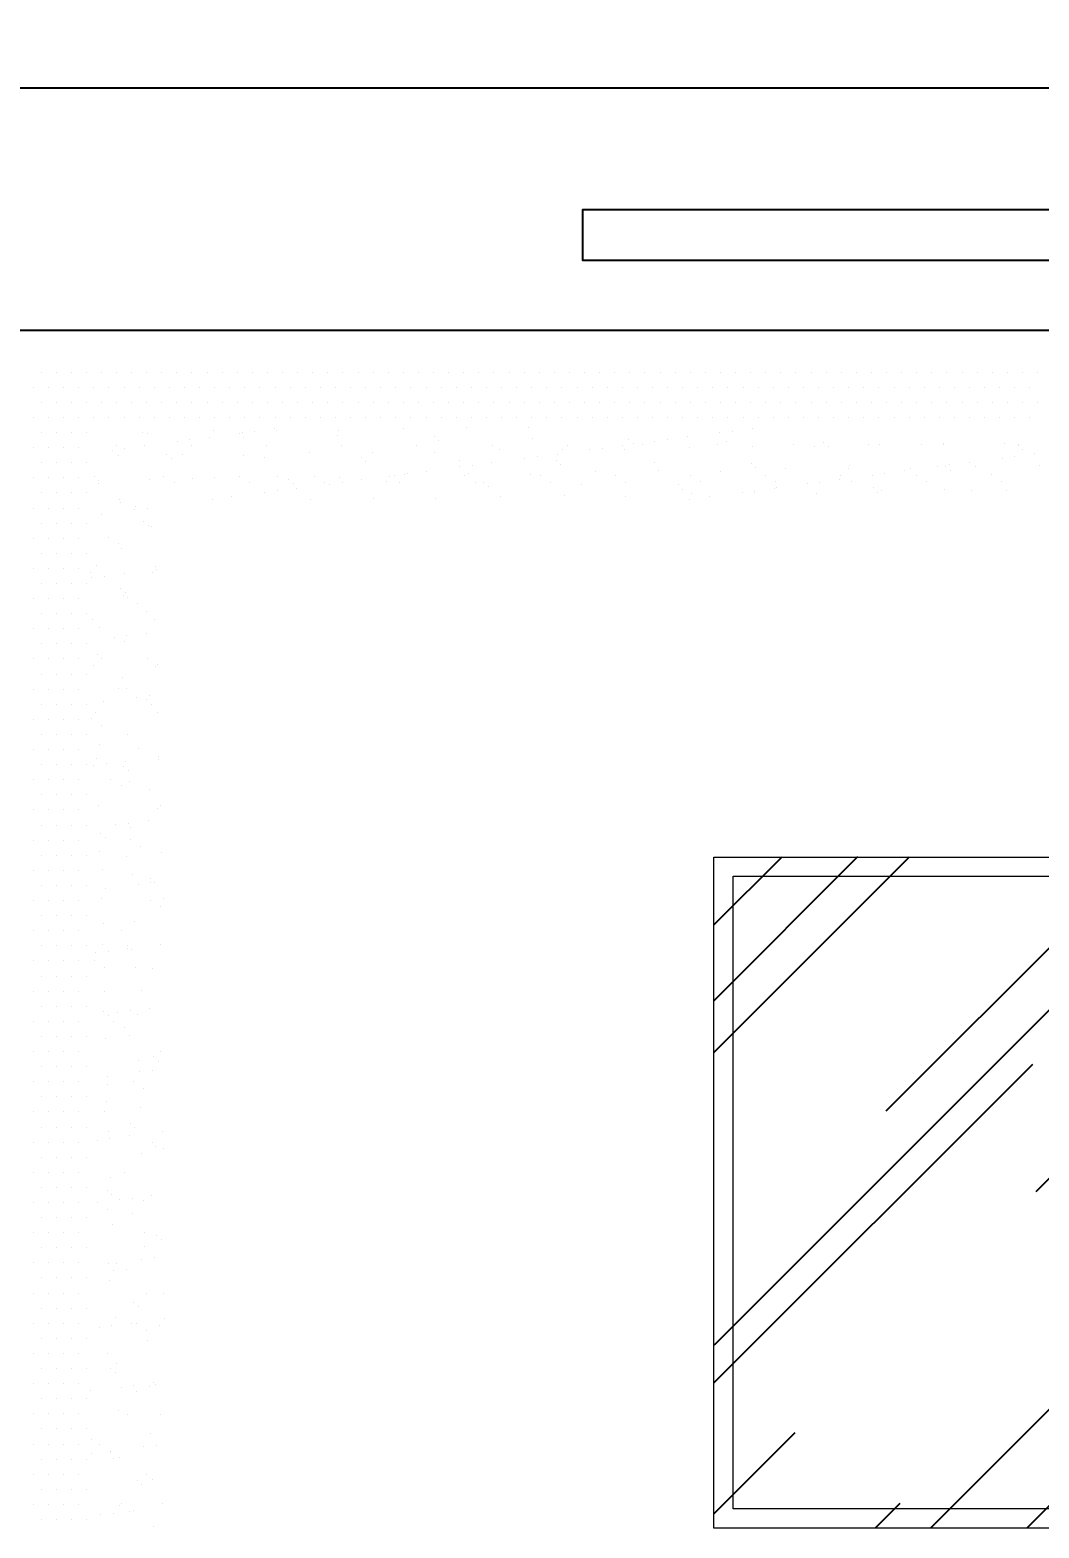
# Model space of a CAD drawing. Header units: millimetres. Extents: x 3955 to 10567, y -112 to 1797.
# Drawn here: x 5275.766 to 5276.619, y 917.943 to 919.209 of the extents above; entities that cross this region are included whole.
import ezdxf

# ---------------------------------------------------------------- set-up
doc = ezdxf.new("R2010")
doc.units = ezdxf.units.MM
doc.header["$LTSCALE"] = 20
for name, color, linetype in [('AR-MOB', 252, 'Continuous'), ('COTA', 7, 'Continuous'), ('COTAS', 7, 'Continuous'), ('PAREDE', 5, 'Continuous')]:
    doc.layers.add(name, color=color, linetype=linetype)
doc.layers.add('E-Lay-9', color=9, linetype='Continuous', lineweight=9)
doc.styles.add('F2', font='ARIALN.TTF')
doc.dimstyles.new('ARQUITETURA', dxfattribs={"dimtxt": 0.11, "dimasz": 0.05, "dimexe": 0.1, "dimexo": 0, "dimgap": 0.1, "dimtad": 1, "dimzin": 5, "dimdsep": 46, "dimtxsty": 'F2', "dimblk": 'COTA', "dimcen": 0, "dimse1": 1, "dimse2": 1, "dimadec": 0, "dimazin": 0, "dimtfac": 2, "dimtix": 1, "dimtmove": 2, "dimatfit": 3, "dimldrblk": 'COTA', "dimfxl": 1, "dimtolj": 1, "dimtzin": 5, "dimarcsym": 0})

# ---------------------------------------------------------------- blocks, each defined once
blk = doc.blocks.new('COTA')
at = {"layer": 'COTA'}
for p, q in [((0, 1), (0, -1)), ((-1, 0), (1, 0))]:
    blk.add_line(p, q, dxfattribs=at)
at = {"layer": 'COTA', "const_width": 0.5}
blk.add_lwpolyline([(-0.25, 0, 1), (0.25, 0, 1)], format="xyb", close=True, dxfattribs=at)
blk = doc.blocks.new('*D514')
at = {"color": 0, "lineweight": -2}
blk.add_line((5272.7658, 919.6414), (5278.7658, 919.6414), dxfattribs=at)
at = {"color": 0, "lineweight": -2, "xscale": 0.05, "yscale": 0.05, "zscale": 0.05, "rotation": 180}
blk.add_blockref('COTA', (5272.7158, 919.6414), dxfattribs=at)
at = {"color": 0, "lineweight": -2, "xscale": 0.05, "yscale": 0.05, "zscale": 0.05}
blk.add_blockref('COTA', (5278.8158, 919.6414), dxfattribs=at)
at = {"color": 0, "insert": (5275.7658, 919.8027), "char_height": 0.12, "attachment_point": 5, "style": 'F2'}
blk.add_mtext('\\A1;6.10', dxfattribs=at)
blk = doc.blocks.new('*X208')
at = {"color": 0}
for p, q in [((10.809375, 42.54375), (10.809375, 42.54375)), ((10.828125, 42.54375), (10.828125, 42.54375)), ((10.846875, 42.54375), (10.846875, 42.54375)), ((10.865625, 42.54375), (10.865625, 42.54375)), ((10.884375, 42.54375), (10.884375, 42.54375)), ((10.903125, 42.54375), (10.903125, 42.54375)), ((10.921875, 42.54375), (10.921875, 42.54375)), ((10.940625, 42.54375), (10.940625, 42.54375)), ((10.959375, 42.54375), (10.959375, 42.54375)), ((10.978125, 42.54375), (10.978125, 42.54375)), ((10.996875, 42.54375), (10.996875, 42.54375)), ((11.015625, 42.54375), (11.015625, 42.54375)), ((11.034375, 42.54375), (11.034375, 42.54375)), ((11.053125, 42.54375), (11.053125, 42.54375)), ((11.071875, 42.54375), (11.071875, 42.54375)), ((11.090625, 42.54375), (11.090625, 42.54375)), ((11.109375, 42.54375), (11.109375, 42.54375)), ((11.128125, 42.54375), (11.128125, 42.54375)), ((11.146875, 42.54375), (11.146875, 42.54375)), ((11.165625, 42.54375), (11.165625, 42.54375)), ((11.184375, 42.54375), (11.184375, 42.54375)), ((11.203125, 42.54375), (11.203125, 42.54375)), ((11.221875, 42.54375), (11.221875, 42.54375)), ((11.240625, 42.54375), (11.240625, 42.54375)), ((11.259375, 42.54375), (11.259375, 42.54375)), ((11.278125, 42.54375), (11.278125, 42.54375)), ((11.296875, 42.54375), (11.296875, 42.54375)), ((11.315625, 42.54375), (11.315625, 42.54375)), ((11.334375, 42.54375), (11.334375, 42.54375)), ((11.353125, 42.54375), (11.353125, 42.54375)), ((11.371875, 42.54375), (11.371875, 42.54375)), ((11.390625, 42.54375), (11.390625, 42.54375)), ((11.409375, 42.54375), (11.409375, 42.54375)), ((11.428125, 42.54375), (11.428125, 42.54375)), ((11.446875, 42.54375), (11.446875, 42.54375)), ((11.465625, 42.54375), (11.465625, 42.54375)), ((11.484375, 42.54375), (11.484375, 42.54375)), ((11.503125, 42.54375), (11.503125, 42.54375)), ((11.521875, 42.54375), (11.521875, 42.54375)), ((11.540625, 42.54375), (11.540625, 42.54375)), ((11.559375, 42.54375), (11.559375, 42.54375)), ((11.578125, 42.54375), (11.578125, 42.54375)), ((11.596875, 42.54375), (11.596875, 42.54375)), ((11.615625, 42.54375), (11.615625, 42.54375)), ((11.634375, 42.54375), (11.634375, 42.54375)), ((11.653125, 42.54375), (11.653125, 42.54375)), ((11.671875, 42.54375), (11.671875, 42.54375)), ((11.690625, 42.54375), (11.690625, 42.54375)), ((11.709375, 42.54375), (11.709375, 42.54375)), ((11.728125, 42.54375), (11.728125, 42.54375)), ((11.746875, 42.54375), (11.746875, 42.54375)), ((11.765625, 42.54375), (11.765625, 42.54375)), ((11.784375, 42.54375), (11.784375, 42.54375)), ((11.803125, 42.54375), (11.803125, 42.54375)), ((11.821875, 42.54375), (11.821875, 42.54375)), ((11.840625, 42.54375), (11.840625, 42.54375)), ((11.859375, 42.54375), (11.859375, 42.54375)), ((11.878125, 42.54375), (11.878125, 42.54375)), ((11.896875, 42.54375), (11.896875, 42.54375)), ((11.915625, 42.54375), (11.915625, 42.54375)), ((11.934375, 42.54375), (11.934375, 42.54375)), ((11.953125, 42.54375), (11.953125, 42.54375)), ((11.971875, 42.54375), (11.971875, 42.54375)), ((11.990625, 42.54375), (11.990625, 42.54375)), ((12.009375, 42.54375), (12.009375, 42.54375)), ((12.028125, 42.54375), (12.028125, 42.54375)), ((12.046875, 42.54375), (12.046875, 42.54375)), ((10.8, 42.525), (10.8, 42.525)), ((10.81875, 42.525), (10.81875, 42.525)), ((10.8375, 42.525), (10.8375, 42.525)), ((10.85625, 42.525), (10.85625, 42.525)), ((10.875, 42.525), (10.875, 42.525)), ((10.89375, 42.525), (10.89375, 42.525)), ((10.9125, 42.525), (10.9125, 42.525)), ((10.93125, 42.525), (10.93125, 42.525)), ((10.95, 42.525), (10.95, 42.525)), ((10.96875, 42.525), (10.96875, 42.525)), ((10.9875, 42.525), (10.9875, 42.525)), ((11.00625, 42.525), (11.00625, 42.525)), ((11.025, 42.525), (11.025, 42.525)), ((11.04375, 42.525), (11.04375, 42.525)), ((11.0625, 42.525), (11.0625, 42.525)), ((11.08125, 42.525), (11.08125, 42.525)), ((11.1, 42.525), (11.1, 42.525)), ((11.11875, 42.525), (11.11875, 42.525)), ((11.1375, 42.525), (11.1375, 42.525)), ((11.15625, 42.525), (11.15625, 42.525)), ((11.175, 42.525), (11.175, 42.525)), ((11.19375, 42.525), (11.19375, 42.525)), ((11.2125, 42.525), (11.2125, 42.525)), ((11.23125, 42.525), (11.23125, 42.525)), ((11.25, 42.525), (11.25, 42.525)), ((11.26875, 42.525), (11.26875, 42.525)), ((11.2875, 42.525), (11.2875, 42.525)), ((11.30625, 42.525), (11.30625, 42.525)), ((11.325, 42.525), (11.325, 42.525)), ((11.34375, 42.525), (11.34375, 42.525)), ((11.3625, 42.525), (11.3625, 42.525)), ((11.38125, 42.525), (11.38125, 42.525)), ((11.4, 42.525), (11.4, 42.525)), ((11.41875, 42.525), (11.41875, 42.525)), ((11.4375, 42.525), (11.4375, 42.525)), ((11.45625, 42.525), (11.45625, 42.525)), ((11.475, 42.525), (11.475, 42.525)), ((11.49375, 42.525), (11.49375, 42.525)), ((11.5125, 42.525), (11.5125, 42.525)), ((11.53125, 42.525), (11.53125, 42.525)), ((11.55, 42.525), (11.55, 42.525)), ((11.56875, 42.525), (11.56875, 42.525)), ((11.5875, 42.525), (11.5875, 42.525)), ((11.60625, 42.525), (11.60625, 42.525)), ((11.625, 42.525), (11.625, 42.525)), ((11.64375, 42.525), (11.64375, 42.525)), ((11.6625, 42.525), (11.6625, 42.525)), ((11.68125, 42.525), (11.68125, 42.525)), ((11.7, 42.525), (11.7, 42.525)), ((11.71875, 42.525), (11.71875, 42.525)), ((11.7375, 42.525), (11.7375, 42.525)), ((11.75625, 42.525), (11.75625, 42.525)), ((11.775, 42.525), (11.775, 42.525)), ((11.79375, 42.525), (11.79375, 42.525)), ((11.8125, 42.525), (11.8125, 42.525)), ((11.83125, 42.525), (11.83125, 42.525)), ((11.85, 42.525), (11.85, 42.525)), ((11.86875, 42.525), (11.86875, 42.525)), ((11.8875, 42.525), (11.8875, 42.525)), ((11.90625, 42.525), (11.90625, 42.525)), ((11.925, 42.525), (11.925, 42.525)), ((11.94375, 42.525), (11.94375, 42.525)), ((11.9625, 42.525), (11.9625, 42.525)), ((11.98125, 42.525), (11.98125, 42.525)), ((12, 42.525), (12, 42.525)), ((12.01875, 42.525), (12.01875, 42.525)), ((12.0375, 42.525), (12.0375, 42.525)), ((10.809375, 42.50625), (10.809375, 42.50625)), ((10.828125, 42.50625), (10.828125, 42.50625)), ((10.846875, 42.50625), (10.846875, 42.50625)), ((10.865625, 42.50625), (10.865625, 42.50625)), ((10.884375, 42.50625), (10.884375, 42.50625)), ((10.903125, 42.50625), (10.903125, 42.50625)), ((10.921875, 42.50625), (10.921875, 42.50625)), ((10.940625, 42.50625), (10.940625, 42.50625)), ((10.959375, 42.50625), (10.959375, 42.50625)), ((10.978125, 42.50625), (10.978125, 42.50625)), ((10.996875, 42.50625), (10.996875, 42.50625)), ((11.015625, 42.50625), (11.015625, 42.50625)), ((11.034375, 42.50625), (11.034375, 42.50625)), ((11.053125, 42.50625), (11.053125, 42.50625)), ((11.071875, 42.50625), (11.071875, 42.50625)), ((11.090625, 42.50625), (11.090625, 42.50625)), ((11.109375, 42.50625), (11.109375, 42.50625)), ((11.128125, 42.50625), (11.128125, 42.50625)), ((11.146875, 42.50625), (11.146875, 42.50625)), ((11.165625, 42.50625), (11.165625, 42.50625)), ((11.184375, 42.50625), (11.184375, 42.50625)), ((11.203125, 42.50625), (11.203125, 42.50625)), ((11.221875, 42.50625), (11.221875, 42.50625)), ((11.240625, 42.50625), (11.240625, 42.50625)), ((11.259375, 42.50625), (11.259375, 42.50625)), ((11.278125, 42.50625), (11.278125, 42.50625)), ((11.296875, 42.50625), (11.296875, 42.50625)), ((11.315625, 42.50625), (11.315625, 42.50625)), ((11.334375, 42.50625), (11.334375, 42.50625)), ((11.353125, 42.50625), (11.353125, 42.50625)), ((11.371875, 42.50625), (11.371875, 42.50625)), ((11.390625, 42.50625), (11.390625, 42.50625)), ((11.409375, 42.50625), (11.409375, 42.50625)), ((11.428125, 42.50625), (11.428125, 42.50625)), ((11.446875, 42.50625), (11.446875, 42.50625)), ((11.465625, 42.50625), (11.465625, 42.50625)), ((11.484375, 42.50625), (11.484375, 42.50625)), ((11.503125, 42.50625), (11.503125, 42.50625)), ((11.521875, 42.50625), (11.521875, 42.50625)), ((11.540625, 42.50625), (11.540625, 42.50625)), ((11.559375, 42.50625), (11.559375, 42.50625)), ((11.578125, 42.50625), (11.578125, 42.50625)), ((11.596875, 42.50625), (11.596875, 42.50625)), ((11.615625, 42.50625), (11.615625, 42.50625)), ((11.634375, 42.50625), (11.634375, 42.50625)), ((11.653125, 42.50625), (11.653125, 42.50625)), ((11.671875, 42.50625), (11.671875, 42.50625)), ((11.690625, 42.50625), (11.690625, 42.50625)), ((11.709375, 42.50625), (11.709375, 42.50625)), ((11.728125, 42.50625), (11.728125, 42.50625)), ((11.746875, 42.50625), (11.746875, 42.50625)), ((11.765625, 42.50625), (11.765625, 42.50625)), ((11.784375, 42.50625), (11.784375, 42.50625)), ((11.803125, 42.50625), (11.803125, 42.50625)), ((11.821875, 42.50625), (11.821875, 42.50625)), ((11.840625, 42.50625), (11.840625, 42.50625)), ((11.859375, 42.50625), (11.859375, 42.50625)), ((11.878125, 42.50625), (11.878125, 42.50625)), ((11.896875, 42.50625), (11.896875, 42.50625)), ((11.915625, 42.50625), (11.915625, 42.50625)), ((11.934375, 42.50625), (11.934375, 42.50625)), ((11.953125, 42.50625), (11.953125, 42.50625)), ((11.971875, 42.50625), (11.971875, 42.50625)), ((11.990625, 42.50625), (11.990625, 42.50625)), ((12.009375, 42.50625), (12.009375, 42.50625)), ((12.028125, 42.50625), (12.028125, 42.50625)), ((12.046875, 42.50625), (12.046875, 42.50625)), ((10.8, 42.4875), (10.8, 42.4875)), ((10.81875, 42.4875), (10.81875, 42.4875)), ((10.8375, 42.4875), (10.8375, 42.4875)), ((10.85625, 42.4875), (10.85625, 42.4875)), ((10.875, 42.4875), (10.875, 42.4875)), ((10.89375, 42.4875), (10.89375, 42.4875)), ((10.9125, 42.4875), (10.9125, 42.4875)), ((10.93125, 42.4875), (10.93125, 42.4875)), ((10.95, 42.4875), (10.95, 42.4875)), ((10.96875, 42.4875), (10.96875, 42.4875)), ((10.9875, 42.4875), (10.9875, 42.4875)), ((11.00625, 42.4875), (11.00625, 42.4875)), ((11.025, 42.4875), (11.025, 42.4875)), ((11.04375, 42.4875), (11.04375, 42.4875)), ((11.0625, 42.4875), (11.0625, 42.4875)), ((11.08125, 42.4875), (11.08125, 42.4875)), ((11.1, 42.4875), (11.1, 42.4875)), ((11.11875, 42.4875), (11.11875, 42.4875)), ((11.1375, 42.4875), (11.1375, 42.4875)), ((11.15625, 42.4875), (11.15625, 42.4875)), ((11.175, 42.4875), (11.175, 42.4875)), ((11.19375, 42.4875), (11.19375, 42.4875)), ((11.2125, 42.4875), (11.2125, 42.4875)), ((11.23125, 42.4875), (11.23125, 42.4875)), ((11.25, 42.4875), (11.25, 42.4875)), ((11.26875, 42.4875), (11.26875, 42.4875)), ((11.2875, 42.4875), (11.2875, 42.4875)), ((11.30625, 42.4875), (11.30625, 42.4875)), ((11.325, 42.4875), (11.325, 42.4875)), ((11.34375, 42.4875), (11.34375, 42.4875)), ((11.3625, 42.4875), (11.3625, 42.4875)), ((11.38125, 42.4875), (11.38125, 42.4875)), ((11.4, 42.4875), (11.4, 42.4875)), ((11.41875, 42.4875), (11.41875, 42.4875)), ((11.4375, 42.4875), (11.4375, 42.4875)), ((11.45625, 42.4875), (11.45625, 42.4875)), ((11.475, 42.4875), (11.475, 42.4875)), ((11.49375, 42.4875), (11.49375, 42.4875)), ((11.5125, 42.4875), (11.5125, 42.4875)), ((11.53125, 42.4875), (11.53125, 42.4875)), ((11.55, 42.4875), (11.55, 42.4875)), ((11.56875, 42.4875), (11.56875, 42.4875)), ((11.5875, 42.4875), (11.5875, 42.4875)), ((11.60625, 42.4875), (11.60625, 42.4875)), ((11.625, 42.4875), (11.625, 42.4875)), ((11.64375, 42.4875), (11.64375, 42.4875)), ((11.6625, 42.4875), (11.6625, 42.4875)), ((11.68125, 42.4875), (11.68125, 42.4875)), ((11.7, 42.4875), (11.7, 42.4875)), ((11.71875, 42.4875), (11.71875, 42.4875)), ((11.7375, 42.4875), (11.7375, 42.4875)), ((11.75625, 42.4875), (11.75625, 42.4875)), ((11.775, 42.4875), (11.775, 42.4875)), ((11.79375, 42.4875), (11.79375, 42.4875)), ((11.8125, 42.4875), (11.8125, 42.4875)), ((11.83125, 42.4875), (11.83125, 42.4875)), ((11.85, 42.4875), (11.85, 42.4875)), ((11.86875, 42.4875), (11.86875, 42.4875)), ((11.8875, 42.4875), (11.8875, 42.4875)), ((11.90625, 42.4875), (11.90625, 42.4875)), ((11.925, 42.4875), (11.925, 42.4875)), ((11.94375, 42.4875), (11.94375, 42.4875)), ((11.9625, 42.4875), (11.9625, 42.4875)), ((11.98125, 42.4875), (11.98125, 42.4875)), ((12, 42.4875), (12, 42.4875)), ((12.01875, 42.4875), (12.01875, 42.4875)), ((12.0375, 42.4875), (12.0375, 42.4875)), ((10.809375, 42.46875), (10.809375, 42.46875)), ((10.828125, 42.46875), (10.828125, 42.46875)), ((10.846875, 42.46875), (10.846875, 42.46875)), ((10.865625, 42.46875), (10.865625, 42.46875)), ((10.8, 42.45), (10.8, 42.45)), ((10.81875, 42.45), (10.81875, 42.45)), ((10.8375, 42.45), (10.8375, 42.45)), ((10.85625, 42.45), (10.85625, 42.45)), ((10.809375, 42.43125), (10.809375, 42.43125)), ((10.828125, 42.43125), (10.828125, 42.43125)), ((10.846875, 42.43125), (10.846875, 42.43125)), ((10.865625, 42.43125), (10.865625, 42.43125)), ((10.8, 42.4125), (10.8, 42.4125)), ((10.81875, 42.4125), (10.81875, 42.4125)), ((10.8375, 42.4125), (10.8375, 42.4125)), ((10.85625, 42.4125), (10.85625, 42.4125)), ((10.809375, 42.39375), (10.809375, 42.39375)), ((10.828125, 42.39375), (10.828125, 42.39375)), ((10.846875, 42.39375), (10.846875, 42.39375)), ((10.865625, 42.39375), (10.865625, 42.39375)), ((10.8, 42.375), (10.8, 42.375)), ((10.81875, 42.375), (10.81875, 42.375)), ((10.8375, 42.375), (10.8375, 42.375)), ((10.85625, 42.375), (10.85625, 42.375)), ((10.809375, 42.35625), (10.809375, 42.35625)), ((10.828125, 42.35625), (10.828125, 42.35625)), ((10.846875, 42.35625), (10.846875, 42.35625)), ((10.865625, 42.35625), (10.865625, 42.35625)), ((10.8, 42.3375), (10.8, 42.3375)), ((10.81875, 42.3375), (10.81875, 42.3375)), ((10.8375, 42.3375), (10.8375, 42.3375)), ((10.85625, 42.3375), (10.85625, 42.3375)), ((10.809375, 42.31875), (10.809375, 42.31875)), ((10.828125, 42.31875), (10.828125, 42.31875)), ((10.846875, 42.31875), (10.846875, 42.31875)), ((10.865625, 42.31875), (10.865625, 42.31875)), ((10.8, 42.3), (10.8, 42.3)), ((10.81875, 42.3), (10.81875, 42.3)), ((10.8375, 42.3), (10.8375, 42.3)), ((10.85625, 42.3), (10.85625, 42.3)), ((10.809375, 42.28125), (10.809375, 42.28125)), ((10.828125, 42.28125), (10.828125, 42.28125)), ((10.846875, 42.28125), (10.846875, 42.28125)), ((10.865625, 42.28125), (10.865625, 42.28125)), ((10.8, 42.2625), (10.8, 42.2625)), ((10.81875, 42.2625), (10.81875, 42.2625)), ((10.8375, 42.2625), (10.8375, 42.2625)), ((10.85625, 42.2625), (10.85625, 42.2625)), ((10.809375, 42.24375), (10.809375, 42.24375)), ((10.828125, 42.24375), (10.828125, 42.24375)), ((10.846875, 42.24375), (10.846875, 42.24375)), ((10.865625, 42.24375), (10.865625, 42.24375)), ((10.8, 42.225), (10.8, 42.225)), ((10.81875, 42.225), (10.81875, 42.225)), ((10.8375, 42.225), (10.8375, 42.225)), ((10.85625, 42.225), (10.85625, 42.225)), ((10.809375, 42.20625), (10.809375, 42.20625)), ((10.828125, 42.20625), (10.828125, 42.20625)), ((10.846875, 42.20625), (10.846875, 42.20625)), ((10.865625, 42.20625), (10.865625, 42.20625)), ((10.8, 42.1875), (10.8, 42.1875)), ((10.81875, 42.1875), (10.81875, 42.1875)), ((10.8375, 42.1875), (10.8375, 42.1875)), ((10.85625, 42.1875), (10.85625, 42.1875)), ((10.809375, 42.16875), (10.809375, 42.16875)), ((10.828125, 42.16875), (10.828125, 42.16875)), ((10.846875, 42.16875), (10.846875, 42.16875)), ((10.865625, 42.16875), (10.865625, 42.16875)), ((10.8, 42.15), (10.8, 42.15)), ((10.81875, 42.15), (10.81875, 42.15)), ((10.8375, 42.15), (10.8375, 42.15)), ((10.85625, 42.15), (10.85625, 42.15)), ((10.809375, 42.13125), (10.809375, 42.13125)), ((10.828125, 42.13125), (10.828125, 42.13125)), ((10.846875, 42.13125), (10.846875, 42.13125)), ((10.865625, 42.13125), (10.865625, 42.13125)), ((10.8, 42.1125), (10.8, 42.1125)), ((10.81875, 42.1125), (10.81875, 42.1125)), ((10.8375, 42.1125), (10.8375, 42.1125)), ((10.85625, 42.1125), (10.85625, 42.1125)), ((10.809375, 42.09375), (10.809375, 42.09375)), ((10.828125, 42.09375), (10.828125, 42.09375)), ((10.846875, 42.09375), (10.846875, 42.09375)), ((10.865625, 42.09375), (10.865625, 42.09375)), ((10.8, 42.075), (10.8, 42.075)), ((10.81875, 42.075), (10.81875, 42.075)), ((10.8375, 42.075), (10.8375, 42.075)), ((10.85625, 42.075), (10.85625, 42.075)), ((10.809375, 42.05625), (10.809375, 42.05625)), ((10.828125, 42.05625), (10.828125, 42.05625)), ((10.846875, 42.05625), (10.846875, 42.05625)), ((10.865625, 42.05625), (10.865625, 42.05625)), ((10.8, 42.0375), (10.8, 42.0375)), ((10.81875, 42.0375), (10.81875, 42.0375)), ((10.8375, 42.0375), (10.8375, 42.0375)), ((10.85625, 42.0375), (10.85625, 42.0375)), ((10.809375, 42.01875), (10.809375, 42.01875)), ((10.828125, 42.01875), (10.828125, 42.01875)), ((10.846875, 42.01875), (10.846875, 42.01875)), ((10.865625, 42.01875), (10.865625, 42.01875)), ((10.8, 42), (10.8, 42)), ((10.81875, 42), (10.81875, 42)), ((10.8375, 42), (10.8375, 42)), ((10.85625, 42), (10.85625, 42)), ((10.809375, 41.98125), (10.809375, 41.98125)), ((10.828125, 41.98125), (10.828125, 41.98125)), ((10.846875, 41.98125), (10.846875, 41.98125)), ((10.865625, 41.98125), (10.865625, 41.98125)), ((10.8, 41.9625), (10.8, 41.9625)), ((10.81875, 41.9625), (10.81875, 41.9625)), ((10.8375, 41.9625), (10.8375, 41.9625)), ((10.85625, 41.9625), (10.85625, 41.9625)), ((10.809375, 41.94375), (10.809375, 41.94375)), ((10.828125, 41.94375), (10.828125, 41.94375)), ((10.846875, 41.94375), (10.846875, 41.94375)), ((10.865625, 41.94375), (10.865625, 41.94375)), ((10.8, 41.925), (10.8, 41.925)), ((10.81875, 41.925), (10.81875, 41.925)), ((10.8375, 41.925), (10.8375, 41.925)), ((10.85625, 41.925), (10.85625, 41.925)), ((10.809375, 41.90625), (10.809375, 41.90625)), ((10.828125, 41.90625), (10.828125, 41.90625)), ((10.846875, 41.90625), (10.846875, 41.90625)), ((10.865625, 41.90625), (10.865625, 41.90625)), ((10.8, 41.8875), (10.8, 41.8875)), ((10.81875, 41.8875), (10.81875, 41.8875)), ((10.8375, 41.8875), (10.8375, 41.8875)), ((10.85625, 41.8875), (10.85625, 41.8875)), ((10.809375, 41.86875), (10.809375, 41.86875)), ((10.828125, 41.86875), (10.828125, 41.86875)), ((10.846875, 41.86875), (10.846875, 41.86875)), ((10.865625, 41.86875), (10.865625, 41.86875)), ((10.8, 41.85), (10.8, 41.85)), ((10.81875, 41.85), (10.81875, 41.85)), ((10.8375, 41.85), (10.8375, 41.85)), ((10.85625, 41.85), (10.85625, 41.85)), ((10.809375, 41.83125), (10.809375, 41.83125)), ((10.828125, 41.83125), (10.828125, 41.83125)), ((10.846875, 41.83125), (10.846875, 41.83125)), ((10.865625, 41.83125), (10.865625, 41.83125)), ((10.8, 41.8125), (10.8, 41.8125)), ((10.81875, 41.8125), (10.81875, 41.8125)), ((10.8375, 41.8125), (10.8375, 41.8125)), ((10.85625, 41.8125), (10.85625, 41.8125)), ((10.809375, 41.79375), (10.809375, 41.79375)), ((10.828125, 41.79375), (10.828125, 41.79375)), ((10.846875, 41.79375), (10.846875, 41.79375)), ((10.865625, 41.79375), (10.865625, 41.79375)), ((10.8, 41.775), (10.8, 41.775)), ((10.81875, 41.775), (10.81875, 41.775)), ((10.8375, 41.775), (10.8375, 41.775)), ((10.85625, 41.775), (10.85625, 41.775)), ((10.809375, 41.75625), (10.809375, 41.75625)), ((10.828125, 41.75625), (10.828125, 41.75625)), ((10.846875, 41.75625), (10.846875, 41.75625)), ((10.865625, 41.75625), (10.865625, 41.75625)), ((10.8, 41.7375), (10.8, 41.7375)), ((10.81875, 41.7375), (10.81875, 41.7375)), ((10.8375, 41.7375), (10.8375, 41.7375)), ((10.85625, 41.7375), (10.85625, 41.7375)), ((10.809375, 41.71875), (10.809375, 41.71875)), ((10.828125, 41.71875), (10.828125, 41.71875)), ((10.846875, 41.71875), (10.846875, 41.71875)), ((10.865625, 41.71875), (10.865625, 41.71875)), ((10.8, 41.7), (10.8, 41.7)), ((10.81875, 41.7), (10.81875, 41.7)), ((10.8375, 41.7), (10.8375, 41.7)), ((10.85625, 41.7), (10.85625, 41.7)), ((10.809375, 41.68125), (10.809375, 41.68125)), ((10.828125, 41.68125), (10.828125, 41.68125)), ((10.846875, 41.68125), (10.846875, 41.68125)), ((10.865625, 41.68125), (10.865625, 41.68125)), ((10.8, 41.6625), (10.8, 41.6625)), ((10.81875, 41.6625), (10.81875, 41.6625)), ((10.8375, 41.6625), (10.8375, 41.6625)), ((10.85625, 41.6625), (10.85625, 41.6625)), ((10.809375, 41.64375), (10.809375, 41.64375)), ((10.828125, 41.64375), (10.828125, 41.64375)), ((10.846875, 41.64375), (10.846875, 41.64375)), ((10.865625, 41.64375), (10.865625, 41.64375)), ((10.8, 41.625), (10.8, 41.625)), ((10.81875, 41.625), (10.81875, 41.625)), ((10.8375, 41.625), (10.8375, 41.625)), ((10.85625, 41.625), (10.85625, 41.625)), ((10.809375, 41.60625), (10.809375, 41.60625)), ((10.828125, 41.60625), (10.828125, 41.60625)), ((10.846875, 41.60625), (10.846875, 41.60625)), ((10.865625, 41.60625), (10.865625, 41.60625)), ((10.8, 41.5875), (10.8, 41.5875)), ((10.81875, 41.5875), (10.81875, 41.5875)), ((10.8375, 41.5875), (10.8375, 41.5875)), ((10.85625, 41.5875), (10.85625, 41.5875)), ((10.809375, 41.56875), (10.809375, 41.56875)), ((10.828125, 41.56875), (10.828125, 41.56875)), ((10.846875, 41.56875), (10.846875, 41.56875)), ((10.865625, 41.56875), (10.865625, 41.56875)), ((10.8, 41.55), (10.8, 41.55)), ((10.81875, 41.55), (10.81875, 41.55)), ((10.8375, 41.55), (10.8375, 41.55)), ((10.85625, 41.55), (10.85625, 41.55)), ((10.809375, 41.53125), (10.809375, 41.53125)), ((10.828125, 41.53125), (10.828125, 41.53125)), ((10.846875, 41.53125), (10.846875, 41.53125)), ((10.865625, 41.53125), (10.865625, 41.53125)), ((10.8, 41.5125), (10.8, 41.5125)), ((10.81875, 41.5125), (10.81875, 41.5125)), ((10.8375, 41.5125), (10.8375, 41.5125)), ((10.85625, 41.5125), (10.85625, 41.5125)), ((10.809375, 41.49375), (10.809375, 41.49375)), ((10.828125, 41.49375), (10.828125, 41.49375)), ((10.846875, 41.49375), (10.846875, 41.49375)), ((10.865625, 41.49375), (10.865625, 41.49375)), ((10.8, 41.475), (10.8, 41.475)), ((10.81875, 41.475), (10.81875, 41.475)), ((10.8375, 41.475), (10.8375, 41.475)), ((10.85625, 41.475), (10.85625, 41.475)), ((10.809375, 41.45625), (10.809375, 41.45625)), ((10.828125, 41.45625), (10.828125, 41.45625)), ((10.846875, 41.45625), (10.846875, 41.45625)), ((10.865625, 41.45625), (10.865625, 41.45625)), ((10.8, 41.4375), (10.8, 41.4375)), ((10.81875, 41.4375), (10.81875, 41.4375)), ((10.8375, 41.4375), (10.8375, 41.4375)), ((10.85625, 41.4375), (10.85625, 41.4375)), ((10.809375, 41.41875), (10.809375, 41.41875)), ((10.828125, 41.41875), (10.828125, 41.41875)), ((10.846875, 41.41875), (10.846875, 41.41875)), ((10.865625, 41.41875), (10.865625, 41.41875)), ((10.8, 41.4), (10.8, 41.4)), ((10.81875, 41.4), (10.81875, 41.4)), ((10.8375, 41.4), (10.8375, 41.4)), ((10.85625, 41.4), (10.85625, 41.4)), ((10.809375, 41.38125), (10.809375, 41.38125)), ((10.828125, 41.38125), (10.828125, 41.38125)), ((10.846875, 41.38125), (10.846875, 41.38125)), ((10.865625, 41.38125), (10.865625, 41.38125)), ((10.8, 41.3625), (10.8, 41.3625)), ((10.81875, 41.3625), (10.81875, 41.3625)), ((10.8375, 41.3625), (10.8375, 41.3625)), ((10.85625, 41.3625), (10.85625, 41.3625)), ((10.809375, 41.34375), (10.809375, 41.34375)), ((10.828125, 41.34375), (10.828125, 41.34375)), ((10.846875, 41.34375), (10.846875, 41.34375)), ((10.865625, 41.34375), (10.865625, 41.34375)), ((10.8, 41.325), (10.8, 41.325)), ((10.81875, 41.325), (10.81875, 41.325)), ((10.8375, 41.325), (10.8375, 41.325)), ((10.85625, 41.325), (10.85625, 41.325)), ((10.809375, 41.30625), (10.809375, 41.30625)), ((10.828125, 41.30625), (10.828125, 41.30625)), ((10.846875, 41.30625), (10.846875, 41.30625)), ((10.865625, 41.30625), (10.865625, 41.30625)), ((10.8, 41.2875), (10.8, 41.2875)), ((10.81875, 41.2875), (10.81875, 41.2875)), ((10.8375, 41.2875), (10.8375, 41.2875)), ((10.85625, 41.2875), (10.85625, 41.2875)), ((10.809375, 41.26875), (10.809375, 41.26875)), ((10.828125, 41.26875), (10.828125, 41.26875)), ((10.846875, 41.26875), (10.846875, 41.26875)), ((10.865625, 41.26875), (10.865625, 41.26875)), ((10.8, 41.25), (10.8, 41.25)), ((10.81875, 41.25), (10.81875, 41.25)), ((10.8375, 41.25), (10.8375, 41.25)), ((10.85625, 41.25), (10.85625, 41.25)), ((10.809375, 41.23125), (10.809375, 41.23125)), ((10.828125, 41.23125), (10.828125, 41.23125)), ((10.846875, 41.23125), (10.846875, 41.23125)), ((10.865625, 41.23125), (10.865625, 41.23125)), ((10.8, 41.2125), (10.8, 41.2125)), ((10.81875, 41.2125), (10.81875, 41.2125)), ((10.8375, 41.2125), (10.8375, 41.2125)), ((10.85625, 41.2125), (10.85625, 41.2125)), ((10.809375, 41.19375), (10.809375, 41.19375)), ((10.828125, 41.19375), (10.828125, 41.19375)), ((10.846875, 41.19375), (10.846875, 41.19375)), ((10.865625, 41.19375), (10.865625, 41.19375)), ((10.8, 41.175), (10.8, 41.175)), ((10.81875, 41.175), (10.81875, 41.175)), ((10.8375, 41.175), (10.8375, 41.175)), ((10.85625, 41.175), (10.85625, 41.175)), ((10.809375, 41.15625), (10.809375, 41.15625)), ((10.828125, 41.15625), (10.828125, 41.15625)), ((10.846875, 41.15625), (10.846875, 41.15625)), ((10.865625, 41.15625), (10.865625, 41.15625)), ((10.8, 41.1375), (10.8, 41.1375)), ((10.81875, 41.1375), (10.81875, 41.1375)), ((10.8375, 41.1375), (10.8375, 41.1375)), ((10.85625, 41.1375), (10.85625, 41.1375)), ((10.809375, 41.11875), (10.809375, 41.11875)), ((10.828125, 41.11875), (10.828125, 41.11875)), ((10.846875, 41.11875), (10.846875, 41.11875)), ((10.865625, 41.11875), (10.865625, 41.11875))]:
    blk.add_line(p, q, dxfattribs=at)
blk = doc.blocks.new('*X209')
at = {"color": 0}
for p, q in [((10.9357, 42.4683), (10.9357, 42.4683)), ((10.9422, 42.4678), (10.9422, 42.4678)), ((10.9787, 42.4575), (10.9787, 42.4575)), ((10.9943, 42.4596), (10.9943, 42.4596)), ((11.0187, 42.4628), (11.0187, 42.4628)), ((11.0232, 42.4707), (11.0232, 42.4707)), ((11.0557, 42.4673), (11.0557, 42.4673)), ((11.0595, 42.4682), (11.0595, 42.4682)), ((11.0612, 42.4622), (11.0612, 42.4622)), ((11.0751, 42.4702), (11.0751, 42.4702)), ((11.0995, 42.4734), (11.0995, 42.4734)), ((11.1017, 42.4717), (11.1017, 42.4717)), ((11.1775, 42.4646), (11.1775, 42.4646)), ((11.1785, 42.4713), (11.1785, 42.4713)), ((11.2595, 42.4742), (11.2595, 42.4742)), ((11.2976, 42.4636), (11.2976, 42.4636)), ((11.3031, 42.4585), (11.3031, 42.4585)), ((11.338, 42.4752), (11.338, 42.4752)), ((11.4148, 42.4749), (11.4148, 42.4749)), ((11.4194, 42.4609), (11.4194, 42.4609)), ((11.5394, 42.4599), (11.5394, 42.4599)), ((11.5717, 42.4579), (11.5717, 42.4579)), ((11.5873, 42.46), (11.5873, 42.46)), ((11.6117, 42.4632), (11.6117, 42.4632)), ((11.6524, 42.4685), (11.6524, 42.4685)), ((11.6612, 42.4572), (11.6612, 42.4572)), ((11.668, 42.4706), (11.668, 42.4706)), ((11.6924, 42.4738), (11.6924, 42.4738)), ((10.898, 42.4469), (10.898, 42.4469)), ((10.9026, 42.4521), (10.9026, 42.4521)), ((10.906, 42.44), (10.906, 42.44)), ((10.9136, 42.4489), (10.9136, 42.4489)), ((10.938, 42.4522), (10.938, 42.4522)), ((10.9655, 42.4409), (10.9655, 42.4409)), ((10.9845, 42.441), (10.9845, 42.441)), ((10.996, 42.4523), (10.996, 42.4523)), ((11.0613, 42.4406), (11.0613, 42.4406)), ((11.0873, 42.4383), (11.0873, 42.4383)), ((11.0894, 42.4524), (11.0894, 42.4524)), ((11.1423, 42.4435), (11.1423, 42.4435)), ((11.1828, 42.4526), (11.1828, 42.4526)), ((11.2208, 42.4445), (11.2208, 42.4445)), ((11.2763, 42.4528), (11.2763, 42.4528)), ((11.2976, 42.4442), (11.2976, 42.4442)), ((11.3697, 42.453), (11.3697, 42.453)), ((11.3786, 42.4471), (11.3786, 42.4471)), ((11.4258, 42.4387), (11.4258, 42.4387)), ((11.4502, 42.4419), (11.4502, 42.4419)), ((11.4571, 42.4481), (11.4571, 42.4481)), ((11.4631, 42.4531), (11.4631, 42.4531)), ((11.4909, 42.4473), (11.4909, 42.4473)), ((11.5065, 42.4493), (11.5065, 42.4493)), ((11.5309, 42.4525), (11.5309, 42.4525)), ((11.5339, 42.4477), (11.5339, 42.4477)), ((11.545, 42.4548), (11.545, 42.4548)), ((11.5565, 42.4533), (11.5565, 42.4533)), ((11.6149, 42.4506), (11.6149, 42.4506)), ((11.65, 42.4535), (11.65, 42.4535)), ((11.6934, 42.4517), (11.6934, 42.4517)), ((11.7434, 42.4536), (11.7434, 42.4536)), ((11.7702, 42.4513), (11.7702, 42.4513)), ((11.7813, 42.4562), (11.7813, 42.4562)), ((11.7868, 42.4512), (11.7868, 42.4512)), ((11.8368, 42.4538), (11.8368, 42.4538)), ((11.8512, 42.4542), (11.8512, 42.4542)), ((11.9031, 42.4536), (11.9031, 42.4536)), ((11.9297, 42.4552), (11.9297, 42.4552)), ((11.9302, 42.454), (11.9302, 42.454)), ((12.0065, 42.4548), (12.0065, 42.4548)), ((12.0187, 42.4391), (12.0187, 42.4391)), ((12.0231, 42.4525), (12.0231, 42.4525)), ((12.0237, 42.4541), (12.0237, 42.4541)), ((12.0287, 42.4475), (12.0287, 42.4475)), ((12.0431, 42.4423), (12.0431, 42.4423)), ((10.9711, 42.4359), (10.9711, 42.4359)), ((11.2074, 42.4373), (11.2074, 42.4373)), ((11.2129, 42.4322), (11.2129, 42.4322)), ((11.2887, 42.4206), (11.2887, 42.4206)), ((11.3292, 42.4346), (11.3292, 42.4346)), ((11.3294, 42.426), (11.3294, 42.426)), ((11.345, 42.4281), (11.345, 42.4281)), ((11.3694, 42.4313), (11.3694, 42.4313)), ((11.4102, 42.4366), (11.4102, 42.4366)), ((11.4492, 42.4336), (11.4492, 42.4336)), ((11.4548, 42.4285), (11.4548, 42.4285)), ((11.4977, 42.42), (11.4977, 42.42)), ((11.5711, 42.4309), (11.5711, 42.4309)), ((11.5762, 42.421), (11.5762, 42.421)), ((11.653, 42.4206), (11.653, 42.4206)), ((11.6911, 42.4299), (11.6911, 42.4299)), ((11.6966, 42.4248), (11.6966, 42.4248)), ((11.734, 42.4235), (11.734, 42.4235)), ((11.8125, 42.4245), (11.8125, 42.4245)), ((11.8129, 42.4272), (11.8129, 42.4272)), ((11.8816, 42.421), (11.8816, 42.421)), ((11.8893, 42.4242), (11.8893, 42.4242)), ((11.9223, 42.4264), (11.9223, 42.4264)), ((11.933, 42.4262), (11.933, 42.4262)), ((11.9379, 42.4285), (11.9379, 42.4285)), ((11.9385, 42.4211), (11.9385, 42.4211)), ((11.9623, 42.4317), (11.9623, 42.4317)), ((11.9703, 42.4271), (11.9703, 42.4271)), ((12.0031, 42.437), (12.0031, 42.437)), ((12.0488, 42.4281), (12.0488, 42.4281)), ((10.8754, 42.4146), (10.8754, 42.4146)), ((10.8809, 42.4095), (10.8809, 42.4095)), ((10.8813, 42.406), (10.8813, 42.406)), ((10.9441, 42.4099), (10.9441, 42.4099)), ((10.962, 42.4142), (10.962, 42.4142)), ((10.9747, 42.4062), (10.9747, 42.4062)), ((10.9972, 42.412), (10.9972, 42.412)), ((11.0251, 42.4129), (11.0251, 42.4129)), ((11.0555, 42.4144), (11.0555, 42.4144)), ((11.0681, 42.4063), (11.0681, 42.4063)), ((11.1036, 42.4139), (11.1036, 42.4139)), ((11.1172, 42.4109), (11.1172, 42.4109)), ((11.1227, 42.4059), (11.1227, 42.4059)), ((11.1489, 42.4146), (11.1489, 42.4146)), ((11.1615, 42.4065), (11.1615, 42.4065)), ((11.1679, 42.4048), (11.1679, 42.4048)), ((11.1804, 42.4135), (11.1804, 42.4135)), ((11.1835, 42.4068), (11.1835, 42.4068)), ((11.2079, 42.41), (11.2079, 42.41)), ((11.239, 42.4083), (11.239, 42.4083)), ((11.2423, 42.4147), (11.2423, 42.4147)), ((11.2486, 42.4154), (11.2486, 42.4154)), ((11.255, 42.4067), (11.255, 42.4067)), ((11.2614, 42.4164), (11.2614, 42.4164)), ((11.2643, 42.4174), (11.2643, 42.4174)), ((11.3357, 42.4149), (11.3357, 42.4149)), ((11.3399, 42.4174), (11.3399, 42.4174)), ((11.3484, 42.4068), (11.3484, 42.4068)), ((11.3591, 42.4072), (11.3591, 42.4072)), ((11.3646, 42.4022), (11.3646, 42.4022)), ((11.4167, 42.4171), (11.4167, 42.4171)), ((11.4292, 42.4151), (11.4292, 42.4151)), ((11.4418, 42.407), (11.4418, 42.407)), ((11.4809, 42.4046), (11.4809, 42.4046)), ((11.5226, 42.4152), (11.5226, 42.4152)), ((11.5352, 42.4072), (11.5352, 42.4072)), ((11.6009, 42.4036), (11.6009, 42.4036)), ((11.616, 42.4154), (11.616, 42.4154)), ((11.6287, 42.4074), (11.6287, 42.4074)), ((11.7094, 42.4156), (11.7094, 42.4156)), ((11.7221, 42.4075), (11.7221, 42.4075)), ((11.7608, 42.4051), (11.7608, 42.4051)), ((11.7764, 42.4072), (11.7764, 42.4072)), ((11.8008, 42.4104), (11.8008, 42.4104)), ((11.8028, 42.4158), (11.8028, 42.4158)), ((11.8155, 42.4077), (11.8155, 42.4077)), ((11.8416, 42.4158), (11.8416, 42.4158)), ((11.8572, 42.4178), (11.8572, 42.4178)), ((11.8963, 42.4159), (11.8963, 42.4159)), ((11.9089, 42.4079), (11.9089, 42.4079)), ((11.9897, 42.4161), (11.9897, 42.4161)), ((12.0023, 42.408), (12.0023, 42.408)), ((10.907, 42.3856), (10.907, 42.3856)), ((11.022, 42.3855), (11.022, 42.3855)), ((11.0464, 42.3888), (11.0464, 42.3888)), ((11.0871, 42.3941), (11.0871, 42.3941)), ((11.1028, 42.3962), (11.1028, 42.3962)), ((11.1271, 42.3994), (11.1271, 42.3994)), ((11.1442, 42.3857), (11.1442, 42.3857)), ((11.2227, 42.3867), (11.2227, 42.3867)), ((11.2995, 42.3864), (11.2995, 42.3864)), ((11.3805, 42.3893), (11.3805, 42.3893)), ((11.459, 42.3903), (11.459, 42.3903)), ((11.5358, 42.3899), (11.5358, 42.3899)), ((11.6065, 42.3985), (11.6065, 42.3985)), ((11.6149, 42.3859), (11.6149, 42.3859)), ((11.6168, 42.3928), (11.6168, 42.3928)), ((11.6393, 42.3891), (11.6393, 42.3891)), ((11.6801, 42.3945), (11.6801, 42.3945)), ((11.6953, 42.3938), (11.6953, 42.3938)), ((11.6957, 42.3966), (11.6957, 42.3966)), ((11.7201, 42.3998), (11.7201, 42.3998)), ((11.7227, 42.4009), (11.7227, 42.4009)), ((11.7721, 42.3935), (11.7721, 42.3935)), ((11.8428, 42.3999), (11.8428, 42.3999)), ((11.8483, 42.3948), (11.8483, 42.3948)), ((11.8531, 42.3964), (11.8531, 42.3964)), ((11.9316, 42.3974), (11.9316, 42.3974)), ((11.9646, 42.3972), (11.9646, 42.3972)), ((12.0084, 42.397), (12.0084, 42.397)), ((10.8849, 42.3675), (10.8849, 42.3675)), ((10.9079, 42.3822), (10.9079, 42.3822)), ((10.9256, 42.3729), (10.9256, 42.3729)), ((10.9268, 42.377), (10.9268, 42.377)), ((10.9412, 42.3749), (10.9412, 42.3749)), ((10.9368, 42.3583), (10.9368, 42.3583)), ((10.9424, 42.3532), (10.9424, 42.3532)), ((10.946, 42.3521), (10.946, 42.3521)), ((10.8928, 42.3389), (10.8928, 42.3389)), ((10.9055, 42.3309), (10.9055, 42.3309)), ((10.9098, 42.3244), (10.9098, 42.3244)), ((10.8711, 42.2947), (10.8711, 42.2947)), ((10.8783, 42.303), (10.8783, 42.303)), ((10.8882, 42.2902), (10.8882, 42.2902)), ((10.9125, 42.2935), (10.9125, 42.2935)), ((10.9479, 42.2943), (10.9479, 42.2943)), ((10.951, 42.3019), (10.951, 42.3019)), ((10.9533, 42.2988), (10.9533, 42.2988)), ((10.8725, 42.2882), (10.8725, 42.2882)), ((10.9081, 42.2756), (10.9081, 42.2756)), ((10.9117, 42.2666), (10.9117, 42.2666)), ((10.9137, 42.2705), (10.9137, 42.2705)), ((10.9171, 42.2638), (10.9171, 42.2638)), ((10.9297, 42.2558), (10.9297, 42.2558)), ((10.873, 42.2369), (10.873, 42.2369)), ((10.9398, 42.2466), (10.9398, 42.2466)), ((10.9497, 42.2365), (10.9497, 42.2365)), ((10.8818, 42.2266), (10.8818, 42.2266)), ((10.9158, 42.2162), (10.9158, 42.2162)), ((10.9402, 42.2194), (10.9402, 42.2194)), ((10.9002, 42.2142), (10.9002, 42.2142)), ((10.9136, 42.2088), (10.9136, 42.2088)), ((10.8749, 42.1791), (10.8749, 42.1791)), ((10.8795, 42.1929), (10.8795, 42.1929)), ((10.885, 42.1878), (10.885, 42.1878)), ((10.9413, 42.1887), (10.9413, 42.1887)), ((10.9516, 42.1787), (10.9516, 42.1787)), ((10.9539, 42.1806), (10.9539, 42.1806)), ((10.9111, 42.1639), (10.9111, 42.1639)), ((10.9061, 42.1514), (10.9061, 42.1514)), ((10.9155, 42.151), (10.9155, 42.151)), ((10.9435, 42.1422), (10.9435, 42.1422)), ((10.8871, 42.1348), (10.8871, 42.1348)), ((10.9279, 42.1401), (10.9279, 42.1401)), ((10.9409, 42.1366), (10.9409, 42.1366)), ((10.9465, 42.1315), (10.9465, 42.1315)), ((10.8721, 42.1134), (10.8721, 42.1134)), ((10.8768, 42.1213), (10.8768, 42.1213)), ((10.8847, 42.1053), (10.8847, 42.1053)), ((10.9535, 42.1209), (10.9535, 42.1209)), ((10.9173, 42.0932), (10.9173, 42.0932)), ((10.8824, 42.0813), (10.8824, 42.0813)), ((10.9303, 42.0763), (10.9303, 42.0763)), ((10.9555, 42.0661), (10.9555, 42.0661)), ((10.8748, 42.0555), (10.8748, 42.0555)), ((10.8787, 42.0635), (10.8787, 42.0635)), ((10.8904, 42.0575), (10.8904, 42.0575)), ((10.9122, 42.0539), (10.9122, 42.0539)), ((10.9148, 42.0607), (10.9148, 42.0607)), ((10.9178, 42.0488), (10.9178, 42.0488)), ((10.9554, 42.0631), (10.9554, 42.0631)), ((10.8963, 42.0383), (10.8963, 42.0383)), ((10.909, 42.0302), (10.909, 42.0302)), ((10.9192, 42.0354), (10.9192, 42.0354)), ((10.9439, 42.0249), (10.9439, 42.0249)), ((10.8806, 42.0057), (10.8806, 42.0057)), ((10.9545, 42.0012), (10.9545, 42.0012)), ((10.9573, 42.0053), (10.9573, 42.0053)), ((10.9024, 41.9814), (10.9024, 41.9814)), ((10.918, 41.9835), (10.918, 41.9835)), ((10.9211, 41.9776), (10.9211, 41.9776)), ((10.9424, 41.9867), (10.9424, 41.9867)), ((10.8836, 41.9712), (10.8836, 41.9712)), ((10.8891, 41.9662), (10.8891, 41.9662)), ((10.9206, 41.9632), (10.9206, 41.9632)), ((10.9332, 41.9551), (10.9332, 41.9551)), ((10.8825, 41.9479), (10.8825, 41.9479)), ((10.9152, 41.9422), (10.9152, 41.9422)), ((10.9592, 41.9475), (10.9592, 41.9475)), ((10.8853, 41.9259), (10.8853, 41.9259)), ((10.923, 41.9197), (10.923, 41.9197)), ((10.8893, 41.902), (10.8893, 41.902)), ((10.9301, 41.9074), (10.9301, 41.9074)), ((10.945, 41.9149), (10.945, 41.9149)), ((10.9457, 41.9095), (10.9457, 41.9095)), ((10.9506, 41.9098), (10.9506, 41.9098)), ((10.8843, 41.8901), (10.8843, 41.8901)), ((10.9448, 41.888), (10.9448, 41.888)), ((10.9611, 41.8897), (10.9611, 41.8897)), ((10.9249, 41.8619), (10.9249, 41.8619)), ((10.9574, 41.88), (10.9574, 41.88)), ((10.8865, 41.8596), (10.8865, 41.8596)), ((10.9096, 41.8508), (10.9096, 41.8508)), ((10.8862, 41.8323), (10.8862, 41.8323)), ((10.8926, 41.8248), (10.8926, 41.8248)), ((10.9163, 41.8322), (10.9163, 41.8322)), ((10.917, 41.828), (10.917, 41.828)), ((10.9219, 41.8271), (10.9219, 41.8271)), ((10.9577, 41.8334), (10.9577, 41.8334)), ((10.8756, 41.8127), (10.8756, 41.8127)), ((10.877, 41.8227), (10.877, 41.8227)), ((10.8882, 41.8047), (10.8882, 41.8047)), ((10.9268, 41.8041), (10.9268, 41.8041)), ((10.948, 41.8032), (10.948, 41.8032)), ((10.8881, 41.7745), (10.8881, 41.7745)), ((10.9338, 41.7757), (10.9338, 41.7757)), ((10.9203, 41.7508), (10.9203, 41.7508)), ((10.9447, 41.754), (10.9447, 41.754)), ((10.8876, 41.7495), (10.8876, 41.7495)), ((10.8932, 41.7445), (10.8932, 41.7445)), ((10.8998, 41.7376), (10.8998, 41.7376)), ((10.9047, 41.7487), (10.9047, 41.7487)), ((10.9287, 41.7463), (10.9287, 41.7463)), ((10.89, 41.7167), (10.89, 41.7167)), ((10.9125, 41.7296), (10.9125, 41.7296)), ((10.9193, 41.7205), (10.9193, 41.7205)), ((10.958, 41.7005), (10.958, 41.7005)), ((10.9306, 41.6885), (10.9306, 41.6885)), ((10.9479, 41.6767), (10.9479, 41.6767)), ((10.9491, 41.6932), (10.9491, 41.6932)), ((10.9547, 41.6881), (10.9547, 41.6881)), ((10.8916, 41.6693), (10.8916, 41.6693)), ((10.8919, 41.6589), (10.8919, 41.6589)), ((10.924, 41.6625), (10.924, 41.6625)), ((10.9323, 41.6747), (10.9323, 41.6747)), ((10.9367, 41.6544), (10.9367, 41.6544)), ((10.8888, 41.6252), (10.8888, 41.6252)), ((10.8906, 41.6379), (10.8906, 41.6379)), ((10.9325, 41.6307), (10.9325, 41.6307)), ((10.8938, 41.601), (10.8938, 41.601)), ((10.9204, 41.6105), (10.9204, 41.6105)), ((10.926, 41.6054), (10.926, 41.6054)), ((10.8792, 41.59), (10.8792, 41.59)), ((10.8948, 41.5921), (10.8948, 41.5921)), ((10.9192, 41.5953), (10.9192, 41.5953)), ((10.9483, 41.5874), (10.9483, 41.5874)), ((10.96, 41.6006), (10.96, 41.6006)), ((10.9344, 41.5729), (10.9344, 41.5729)), ((10.9521, 41.5815), (10.9521, 41.5815)), ((10.9609, 41.5793), (10.9609, 41.5793)), ((10.913, 41.5501), (10.913, 41.5501)), ((10.8917, 41.5278), (10.8917, 41.5278)), ((10.8957, 41.5432), (10.8957, 41.5432)), ((10.8791, 41.5121), (10.8791, 41.5121)), ((10.8973, 41.5228), (10.8973, 41.5228)), ((10.9069, 41.516), (10.9069, 41.516)), ((10.9225, 41.518), (10.9225, 41.518)), ((10.9362, 41.5151), (10.9362, 41.5151)), ((10.9469, 41.5212), (10.9469, 41.5212)), ((10.8917, 41.504), (10.8917, 41.504)), ((10.9234, 41.4989), (10.9234, 41.4989)), ((10.8976, 41.4854), (10.8976, 41.4854)), ((10.9373, 41.475), (10.9373, 41.475)), ((10.9532, 41.4715), (10.9532, 41.4715)), ((10.9381, 41.4573), (10.9381, 41.4573)), ((10.9588, 41.4664), (10.9588, 41.4664)), ((10.8938, 41.4366), (10.8938, 41.4366)), ((10.9033, 41.437), (10.9033, 41.437)), ((10.9345, 41.4419), (10.9345, 41.4419)), ((10.9502, 41.444), (10.9502, 41.444)), ((10.8947, 41.4162), (10.8947, 41.4162)), ((10.8995, 41.4276), (10.8995, 41.4276)), ((10.916, 41.4289), (10.916, 41.4289)), ((10.94, 41.3995), (10.94, 41.3995)), ((10.9615, 41.3999), (10.9615, 41.3999)), ((10.9245, 41.3888), (10.9245, 41.3888)), ((10.9301, 41.3837), (10.9301, 41.3837)), ((10.8971, 41.3593), (10.8971, 41.3593)), ((10.9014, 41.3698), (10.9014, 41.3698)), ((10.9214, 41.3625), (10.9214, 41.3625)), ((10.9275, 41.3618), (10.9275, 41.3618)), ((10.9562, 41.3598), (10.9562, 41.3598)), ((10.9622, 41.3679), (10.9622, 41.3679)), ((10.8814, 41.3573), (10.8814, 41.3573)), ((10.9402, 41.3538), (10.9402, 41.3538)), ((10.9419, 41.3417), (10.9419, 41.3417)), ((10.8923, 41.3246), (10.8923, 41.3246)), ((10.8958, 41.3061), (10.8958, 41.3061)), ((10.9032, 41.312), (10.9032, 41.312)), ((10.9014, 41.3011), (10.9014, 41.3011)), ((10.9247, 41.2853), (10.9247, 41.2853)), ((10.9491, 41.2885), (10.9491, 41.2885)), ((10.9518, 41.2867), (10.9518, 41.2867)), ((10.871, 41.2785), (10.871, 41.2785)), ((10.9091, 41.2832), (10.9091, 41.2832)), ((10.9275, 41.2772), (10.9275, 41.2772)), ((10.9438, 41.2839), (10.9438, 41.2839)), ((10.9051, 41.2542), (10.9051, 41.2542)), ((10.9165, 41.2495), (10.9165, 41.2495)), ((10.9573, 41.2498), (10.9573, 41.2498)), ((10.8727, 41.2184), (10.8727, 41.2184)), ((10.8826, 41.2114), (10.8826, 41.2114)), ((10.9457, 41.2261), (10.9457, 41.2261)), ((10.9524, 41.2113), (10.9524, 41.2113)), ((10.8716, 41.2006), (10.8716, 41.2006)), ((10.8952, 41.2034), (10.8952, 41.2034)), ((10.896, 41.2038), (10.896, 41.2038)), ((10.8988, 41.1945), (10.8988, 41.1945)), ((10.907, 41.1964), (10.907, 41.1964)), ((10.9368, 41.2092), (10.9368, 41.2092)), ((10.9408, 41.1743), (10.9408, 41.1743)), ((10.9286, 41.1671), (10.9286, 41.1671)), ((10.9342, 41.1621), (10.9342, 41.1621)), ((10.9476, 41.1683), (10.9476, 41.1683)), ((10.9068, 41.1363), (10.9068, 41.1363)), ((10.9089, 41.1386), (10.9089, 41.1386)), ((10.9603, 41.1381), (10.9603, 41.1381)), ((10.8837, 41.1245), (10.8837, 41.1245)), ((10.8993, 41.1266), (10.8993, 41.1266)), ((10.9195, 41.1282), (10.9195, 41.1282)), ((10.9237, 41.1298), (10.9237, 41.1298)), ((10.9495, 41.1105), (10.9495, 41.1105))]:
    blk.add_line(p, q, dxfattribs=at)
blk = doc.blocks.new('A$C7AFB675E')
at = {"layer": 'COTA', "linetype": 'Continuous'}
h = blk.add_hatch(dxfattribs=at)
h.set_pattern_fill('AR-RROOF', color=8, scale=0.01, angle=-45, style=0)
h.set_pattern_definition([(45, (-877.99766, -4912.58883), (0.574736392, 0.215526147), [3.81, -0.508, 1.27, -0.254]), (45, (-877.66898, -4912.43976), (0.05926969, -0.418479935), [0.762, -0.08382, 1.524, -0.1905]), (45, (-877.75519, -4912.6517), (1.0542820686, 0.8136112046), [2.032, -0.3556, 1.016, -0.254])])
h.paths.add_polyline_path([(4.022, 1.1261), (4.722, 1.1261), (4.722, 2.1261), (4.022, 2.1261)])
at = {"layer": 'E-Lay-9', "color": 8}
for points in [[(4.022, 1.1261), (4.722, 1.1261), (4.722, 2.1261), (4.022, 2.1261)], [(4.042, 1.1461), (4.702, 1.1461), (4.702, 2.1061), (4.042, 2.1061)]]:
    blk.add_lwpolyline(points, close=True, dxfattribs=at)
at = {"layer": 'E-Lay-9', "color": 8, "xscale": -0.8400000000000034, "yscale": 0.8400000000000034, "zscale": 0.84, "rotation": 90}
for name in ['*X208', '*X209']:
    blk.add_blockref(name, (39.2529, 11.908), dxfattribs=at)

msp = doc.modelspace()

# ---------------------------------------------------------------- linework, layer by layer
at = {"color": 8}
msp.add_lwpolyline([(5275.0516, 919.1602), (5277.7409, 919.1602), (5277.7409, 918.9551), (5275.0516, 918.9551)], close=True, dxfattribs=at)
at = {"layer": 'AR-MOB'}
msp.add_lwpolyline([(5277.531, 919.0145), (5277.531, 919.0572), (5276.233, 919.0572), (5276.233, 919.0145)], close=True, dxfattribs=at)
at = {"layer": 'PAREDE', "color": 5, "linetype": 'Continuous'}
msp.add_line((5268.7158, 919.1602), (5278.8158, 919.1602), dxfattribs=at)
msp.add_line((5268.7158, 919.1602), (5278.8158, 919.1602), dxfattribs=at)

# ---------------------------------------------------------------- block references
at = {"layer": 'COTAS', "ltscale": 0.35, "xscale": -0.81, "yscale": 0.81, "zscale": 0.81, "rotation": 90}
msp.add_blockref('A$C7AFB675E', (5278.0663, 921.7681, 0.81), dxfattribs=at)

# ---------------------------------------------------------------- dimensions: what is measured, and where the dimension line sits
at = {"color": 4}
dim = msp.add_linear_dim(base=(5278.8158, 919.6414), p1=(5272.7158, 918.1602), p2=(5278.8158, 919.1602), dimstyle='ARQUITETURA', override={"dimtxt": 0.12, "dimfxl": 0.1, "dimfxlon": 1}, dxfattribs=at)
dim.commit()
dim.dimension.update_dxf_attribs({"geometry": '*D514', "text_midpoint": (5275.7658, 919.8027)})

doc.saveas('drawing.dxf')
